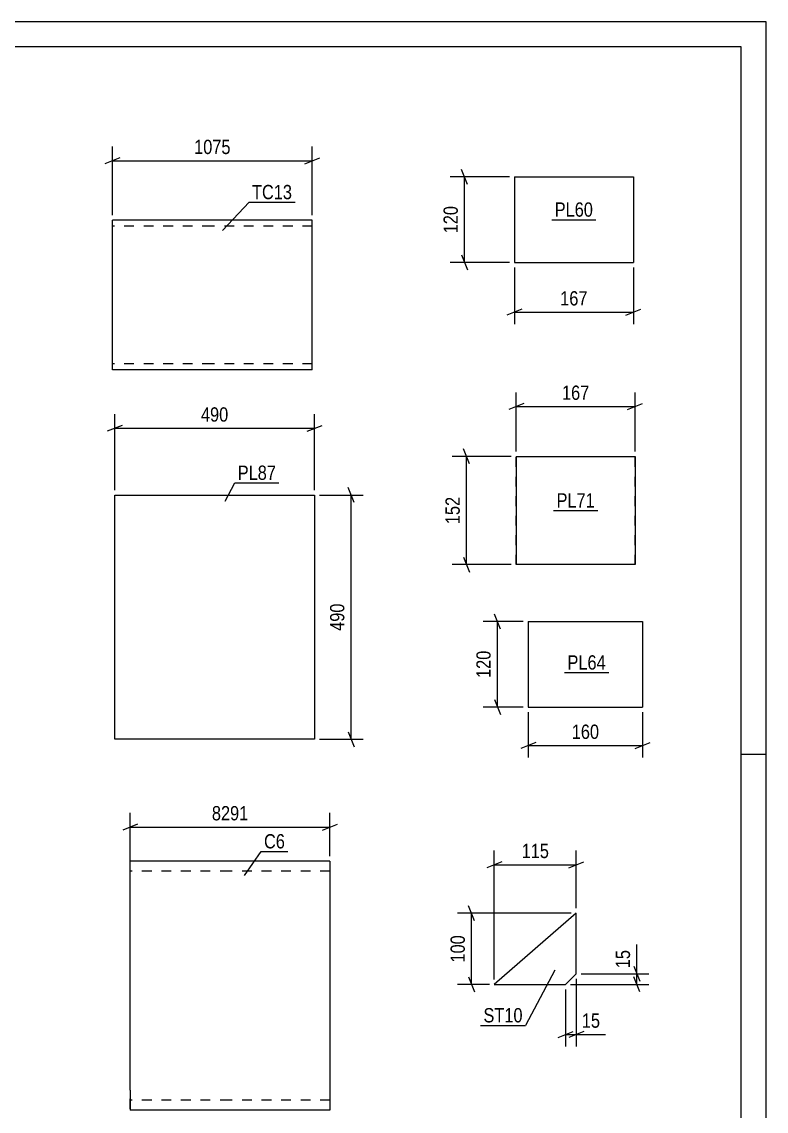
# Model space of a CAD drawing. Header units: millimetres. Extents: x 0 to 841, y 0 to 594.
# Drawn here: x 691.6 to 841, y 375.4 to 594 of the extents above; entities that cross this region are included whole.
import ezdxf

# ---------------------------------------------------------------- set-up
doc = ezdxf.new("R2010")
doc.units = ezdxf.units.MM
doc.linetypes.add('DXK_LINE_DOT2', pattern=[3.9198, 1.9599, -1.9599])
doc.styles.add('Arial Narrow', font='ARIALN.TTF', dxfattribs={"height": 0.2})

# ---------------------------------------------------------------- blocks, each defined once
blk = doc.blocks.new('Unknown-682121906-1161')
at = {"color": 5, "linetype": 'Continuous'}
for p, q in [((841, 594), (0, 594)), ((841, 0), (841, 594)), ((836, 589), (5, 589)), ((836, 5), (836, 589)), ((841, 447), (836, 447))]:
    blk.add_line(p, q, dxfattribs=at)
blk = doc.blocks.new('Part-682121906-4343 - 4326')
at = {"color": 2, "linetype": 'Continuous'}
for p, q in [((709.8, 551.78), (709.8, 554.18)), ((729.8, 554.18), (709.8, 554.18)), ((749.9, 554.18), (729.9, 554.18)), ((749.9, 551.78), (749.9, 554.18)), ((709.8, 526.58), (709.8, 551.78)), ((749.9, 524.18), (749.9, 551.78)), ((709.8, 524.18), (709.8, 526.58)), ((729.8, 524.18), (709.8, 524.18)), ((749.9, 524.18), (729.9, 524.18))]:
    blk.add_line(p, q, dxfattribs=at)
at = {"color": 7, "linetype": 'DXK_LINE_DOT2'}
for p, q in [((749.9, 551.78), (749.9, 554)), ((729.8, 552.98), (709.8, 552.98)), ((749.9, 552.98), (729.9, 552.98)), ((709.8, 525.38), (709.8, 525.48)), ((729.8, 525.38), (709.8, 525.38)), ((749.9, 525.38), (729.9, 525.38)), ((749.9, 525.38), (749.9, 525.47))]:
    blk.add_line(p, q, dxfattribs=at)
blk = doc.blocks.new('Part-682121906-2624 - 2608')
at = {"color": 2, "linetype": 'Continuous'}
for p, q in [((710.26, 450.02), (710.26, 499.02)), ((710.26, 499.02), (730.26, 499.02)), ((730.36, 499.02), (750.36, 499.02)), ((750.36, 499.02), (750.36, 450.02)), ((730.26, 450.02), (710.26, 450.02)), ((750.36, 450.02), (730.36, 450.02))]:
    blk.add_line(p, q, dxfattribs=at)
blk = doc.blocks.new('Part-682121906-2581 - 2567')
at = {"color": 2, "linetype": 'Continuous'}
for p, q in [((790.46, 562.86), (790.46, 545.72)), ((790.46, 562.86), (814.34, 562.86)), ((814.34, 562.86), (814.34, 545.72)), ((790.46, 545.72), (814.34, 545.72))]:
    blk.add_line(p, q, dxfattribs=at)
blk = doc.blocks.new('Part-682121906-2540 - 2526')
at = {"color": 2, "linetype": 'Continuous'}
for p, q in [((793.26, 473.64), (793.26, 456.49)), ((793.26, 473.64), (816.18, 473.64)), ((816.18, 473.64), (816.18, 456.49)), ((793.26, 456.49), (816.18, 456.49))]:
    blk.add_line(p, q, dxfattribs=at)
blk = doc.blocks.new('Part-682121906-2380 - 2366')
at = {"color": 2, "linetype": 'Continuous'}
for p, q in [((790.85, 506.79), (790.85, 485.07)), ((790.85, 506.79), (814.67, 506.79)), ((814.67, 506.79), (814.67, 485.07)), ((814.67, 485.07), (790.85, 485.07))]:
    blk.add_line(p, q, dxfattribs=at)
at = {"color": 7, "linetype": 'DXK_LINE_DOT2'}
for p, q in [((790.85, 485.07), (790.85, 506.79)), ((814.67, 485.07), (814.67, 506.79))]:
    blk.add_line(p, q, dxfattribs=at)
blk = doc.blocks.new('Part-682121906-2349 - 2331')
at = {"color": 2, "linetype": 'Continuous'}
for p, q in [((733.36, 425.58), (713.36, 425.58)), ((713.36, 379.58), (713.36, 425.58)), ((753.46, 425.58), (733.46, 425.58)), ((753.46, 425.58), (753.46, 375.58)), ((713.36, 379.58), (713.36, 375.58)), ((733.36, 375.58), (713.36, 375.58)), ((753.46, 375.58), (733.46, 375.58))]:
    blk.add_line(p, q, dxfattribs=at)
at = {"color": 7, "linetype": 'DXK_LINE_DOT2'}
for p, q in [((733.36, 423.58), (713.36, 423.58)), ((753.46, 423.58), (733.46, 423.58)), ((713.36, 375.88), (713.36, 379.58)), ((733.36, 377.58), (713.36, 377.58)), ((753.46, 377.58), (733.46, 377.58))]:
    blk.add_line(p, q, dxfattribs=at)
blk = doc.blocks.new('Part-682121906-1882 - 1866')
at = {"color": 2, "linetype": 'Continuous'}
for p, q in [((802.87, 415.1), (786.44, 400.82)), ((802.87, 402.96), (802.87, 415.1)), ((800.73, 400.82), (802.87, 402.96)), ((786.44, 400.82), (800.73, 400.82))]:
    blk.add_line(p, q, dxfattribs=at)
blk = doc.blocks.new('StraightDimension-682121906-4346 - 4326')
at = {"color": 7, "linetype": 'Continuous'}
for p, q in [((709.8, 555.18), (709.8, 568.96)), ((749.9, 555.18), (749.9, 568.96)), ((711.3, 566.71), (708.3, 565.51)), ((748.4, 565.51), (751.4, 566.71)), ((709.8, 566.11), (749.9, 566.11))]:
    blk.add_line(p, q, dxfattribs=at)
at = {"color": 0}
blk.add_wipeout([(734.11, 566.86), (734.11, 571.06), (725.6, 571.06), (725.6, 566.86)], dxfattribs=at)
at = {"color": 3, "style": 'Arial Narrow'}
blk.add_text('1075', height=2.863, dxfattribs=at).set_placement((726.2, 567.46))
blk = doc.blocks.new('StraightDimension-682121906-2627 - 2608')
at = {"color": 7, "linetype": 'Continuous'}
for p, q in [((751.36, 499.02), (760.09, 499.02)), ((758.29, 497.52), (757.09, 500.52)), ((757.69, 450.02), (757.69, 499.02)), ((757.09, 451.52), (758.29, 448.52)), ((751.36, 450.02), (760.09, 450.02))]:
    blk.add_line(p, q, dxfattribs=at)
at = {"color": 0}
blk.add_wipeout([(756.94, 477.86), (752.74, 477.86), (752.74, 471.18), (756.94, 471.18)], dxfattribs=at)
at = {"color": 3, "style": 'Arial Narrow'}
blk.add_text('490', height=2.863, rotation=90.0002, dxfattribs=at).set_placement((756.34, 471.78))
blk = doc.blocks.new('StraightDimension-682121906-2638 - 2608')
at = {"color": 7, "linetype": 'Continuous'}
for p, q in [((710.26, 500.02), (710.26, 515.27)), ((750.36, 500.02), (750.36, 515.27)), ((711.76, 513.02), (708.76, 511.82)), ((710.26, 512.42), (750.36, 512.42)), ((748.86, 511.82), (751.86, 513.02))]:
    blk.add_line(p, q, dxfattribs=at)
at = {"color": 0}
blk.add_wipeout([(733.65, 513.17), (733.65, 517.37), (726.97, 517.37), (726.97, 513.17)], dxfattribs=at)
at = {"color": 3, "style": 'Arial Narrow'}
blk.add_text('490', height=2.863, dxfattribs=at).set_placement((727.57, 513.77))
blk = doc.blocks.new('StraightDimension-682121906-2583 - 2567')
at = {"color": 7, "linetype": 'Continuous'}
for p, q in [((790.46, 544.72), (790.46, 533.32)), ((814.34, 544.72), (814.34, 533.32)), ((791.96, 536.32), (788.96, 535.12)), ((790.46, 535.72), (814.34, 535.72)), ((812.84, 535.12), (815.84, 536.32))]:
    blk.add_line(p, q, dxfattribs=at)
at = {"color": 0}
blk.add_wipeout([(805.74, 536.47), (805.74, 540.67), (799.06, 540.67), (799.06, 536.47)], dxfattribs=at)
at = {"color": 3, "style": 'Arial Narrow'}
blk.add_text('167', height=2.863, dxfattribs=at).set_placement((799.66, 537.07))
blk = doc.blocks.new('StraightDimension-682121906-2594 - 2567')
at = {"color": 7, "linetype": 'Continuous'}
for p, q in [((781.06, 561.36), (779.86, 564.36)), ((789.46, 562.86), (777.61, 562.86)), ((780.46, 545.72), (780.46, 562.86)), ((779.86, 547.22), (781.06, 544.22)), ((789.46, 545.72), (777.61, 545.72))]:
    blk.add_line(p, q, dxfattribs=at)
at = {"color": 0}
blk.add_wipeout([(779.71, 557.63), (775.51, 557.63), (775.51, 550.95), (779.71, 550.95)], dxfattribs=at)
at = {"color": 3, "style": 'Arial Narrow'}
blk.add_text('120', height=2.863, rotation=90.0002, dxfattribs=at).set_placement((779.11, 551.55))
blk = doc.blocks.new('StraightDimension-682121906-2542 - 2526')
at = {"color": 7, "linetype": 'Continuous'}
for p, q in [((793.26, 455.49), (793.26, 446.35)), ((816.18, 455.49), (816.18, 446.35)), ((794.76, 449.35), (791.76, 448.15)), ((793.26, 448.75), (816.18, 448.75)), ((814.68, 448.15), (817.68, 449.35))]:
    blk.add_line(p, q, dxfattribs=at)
at = {"color": 0}
blk.add_wipeout([(808.06, 449.5), (808.06, 453.7), (801.38, 453.7), (801.38, 449.5)], dxfattribs=at)
at = {"color": 3, "style": 'Arial Narrow'}
blk.add_text('160', height=2.863, dxfattribs=at).set_placement((801.98, 450.1))
blk = doc.blocks.new('StraightDimension-682121906-2553 - 2526')
at = {"color": 7, "linetype": 'Continuous'}
for p, q in [((787.65, 472.14), (786.45, 475.14)), ((792.26, 473.64), (784.2, 473.64)), ((787.05, 456.49), (787.05, 473.64)), ((786.45, 457.99), (787.65, 454.99)), ((792.26, 456.49), (784.2, 456.49))]:
    blk.add_line(p, q, dxfattribs=at)
at = {"color": 0}
blk.add_wipeout([(786.3, 468.41), (782.1, 468.41), (782.1, 461.72), (786.3, 461.72)], dxfattribs=at)
at = {"color": 3, "style": 'Arial Narrow'}
blk.add_text('120', height=2.863, rotation=90.0002, dxfattribs=at).set_placement((785.7, 462.32))
blk = doc.blocks.new('StraightDimension-682121906-2382 - 2366')
at = {"color": 7, "linetype": 'Continuous'}
for p, q in [((790.85, 507.79), (790.85, 519.64)), ((814.67, 507.79), (814.67, 519.64)), ((792.35, 517.39), (789.35, 516.19)), ((790.85, 516.79), (814.67, 516.79)), ((813.17, 516.19), (816.17, 517.39))]:
    blk.add_line(p, q, dxfattribs=at)
at = {"color": 0}
blk.add_wipeout([(806.1, 517.54), (806.1, 521.74), (799.42, 521.74), (799.42, 517.54)], dxfattribs=at)
at = {"color": 3, "style": 'Arial Narrow'}
blk.add_text('167', height=2.863, dxfattribs=at).set_placement((800.02, 518.14))
blk = doc.blocks.new('StraightDimension-682121906-2393 - 2366')
at = {"color": 7, "linetype": 'Continuous'}
for p, q in [((781.45, 505.29), (780.25, 508.29)), ((789.85, 506.79), (778, 506.79)), ((780.85, 485.07), (780.85, 506.79)), ((780.25, 486.57), (781.45, 483.57)), ((789.85, 485.07), (778, 485.07))]:
    blk.add_line(p, q, dxfattribs=at)
at = {"color": 0}
blk.add_wipeout([(780.1, 499.27), (775.9, 499.27), (775.9, 492.59), (780.1, 492.59)], dxfattribs=at)
at = {"color": 3, "style": 'Arial Narrow'}
blk.add_text('152', height=2.863, rotation=90.0002, dxfattribs=at).set_placement((779.5, 493.19))
blk = doc.blocks.new('StraightDimension-682121906-2352 - 2331')
at = {"color": 7, "linetype": 'Continuous'}
for p, q in [((713.36, 422.83), (713.36, 435.25)), ((753.46, 426.58), (753.46, 435.25)), ((714.86, 433), (711.86, 431.8)), ((751.96, 431.8), (754.96, 433)), ((713.36, 432.4), (753.46, 432.4))]:
    blk.add_line(p, q, dxfattribs=at)
at = {"color": 0}
blk.add_wipeout([(737.67, 433.15), (737.67, 437.35), (729.16, 437.35), (729.16, 433.15)], dxfattribs=at)
at = {"color": 3, "style": 'Arial Narrow'}
blk.add_text('8291', height=2.863, dxfattribs=at).set_placement((729.76, 433.75))
blk = doc.blocks.new('StraightDimension-682121906-20165 - 1866')
at = {"color": 7, "linetype": 'Continuous'}
for p, q in [((786.44, 401.82), (786.44, 427.68)), ((802.87, 416.1), (802.87, 427.68)), ((787.94, 425.43), (784.94, 424.23)), ((786.44, 424.83), (802.87, 424.83)), ((801.37, 424.23), (804.37, 425.43))]:
    blk.add_line(p, q, dxfattribs=at)
at = {"color": 0}
blk.add_wipeout([(798, 425.58), (798, 429.78), (791.32, 429.78), (791.32, 425.58)], dxfattribs=at)
at = {"color": 3, "style": 'Arial Narrow'}
blk.add_text('115', height=2.863, dxfattribs=at).set_placement((791.92, 426.18))
blk = doc.blocks.new('StraightDimension-682121906-20201 - 1866')
at = {"color": 7, "linetype": 'Continuous'}
for p, q in [((802.87, 401.96), (802.87, 388.39)), ((800.73, 399.82), (800.73, 388.39)), ((799.23, 390.19), (802.23, 391.39)), ((804.37, 391.39), (801.37, 390.19)), ((800.73, 390.79), (802.87, 390.79))]:
    blk.add_line(p, q, dxfattribs=at)
at = {"color": 0}
blk.add_wipeout([(808.25, 391.54), (808.25, 395.74), (803.4, 395.74), (803.4, 391.54)], dxfattribs=at)
at = {"color": 7, "linetype": 'Continuous'}
blk.add_line((802.87, 390.79), (808.78, 390.79), dxfattribs=at)
blk.add_line((802.87, 390.79), (808.78, 390.79), dxfattribs=at)
at = {"color": 3, "style": 'Arial Narrow'}
blk.add_text('15', height=2.863, dxfattribs=at).set_placement((804, 392.14))
blk = doc.blocks.new('StraightDimension-682121906-20180 - 1866')
at = {"color": 7, "linetype": 'Continuous'}
for p, q in [((782.47, 413.6), (781.27, 416.6)), ((801.87, 415.1), (779.02, 415.1)), ((781.87, 400.82), (781.87, 415.1)), ((781.27, 402.32), (782.47, 399.32)), ((785.44, 400.82), (779.02, 400.82))]:
    blk.add_line(p, q, dxfattribs=at)
at = {"color": 0}
blk.add_wipeout([(781.12, 411.3), (776.92, 411.3), (776.92, 404.62), (781.12, 404.62)], dxfattribs=at)
at = {"color": 3, "style": 'Arial Narrow'}
blk.add_text('100', height=2.863, rotation=90.0002, dxfattribs=at).set_placement((780.52, 405.22))
blk = doc.blocks.new('StraightDimension-682121906-20190 - 1866')
at = {"color": 7, "linetype": 'Continuous'}
for p, q in [((814.42, 404.46), (815.62, 401.46)), ((803.87, 402.96), (817.42, 402.96)), ((815.62, 399.32), (814.42, 402.32)), ((815.02, 400.82), (815.02, 402.96)), ((801.73, 400.82), (817.42, 400.82))]:
    blk.add_line(p, q, dxfattribs=at)
at = {"color": 0}
blk.add_wipeout([(814.27, 408.34), (810.07, 408.34), (810.07, 403.48), (814.27, 403.48)], dxfattribs=at)
at = {"color": 7, "linetype": 'Continuous'}
blk.add_line((815.02, 402.96), (815.02, 408.87), dxfattribs=at)
blk.add_line((815.02, 402.96), (815.02, 408.87), dxfattribs=at)
at = {"color": 3, "style": 'Arial Narrow'}
blk.add_text('15', height=2.863, rotation=90.0002, dxfattribs=at).set_placement((813.67, 404.08))
blk = doc.blocks.new('Mark-682121906-4339 - 4326')
at = {"color": 0}
blk.add_wipeout([(745.85, 558.4), (745.85, 561.4), (737.81, 561.4), (737.81, 558.4)], dxfattribs=at)
blk.add_wipeout([(745.85, 558.4), (745.85, 561.4), (737.81, 561.4), (737.81, 558.4)], dxfattribs=at)
at = {"color": 30, "linetype": 'Continuous'}
for p, q in [((731.92, 552.13), (737.21, 557.8)), ((737.21, 557.8), (746.45, 557.8))]:
    blk.add_line(p, q, dxfattribs=at)
at = {"color": 3, "style": 'Arial Narrow'}
blk.add_text('TC13', height=2.863, dxfattribs=at).set_placement((737.81, 558.4))
blk = doc.blocks.new('Mark-682121906-2620 - 2608')
at = {"color": 0}
blk.add_wipeout([(742.62, 502.08), (742.62, 505.08), (734.95, 505.08), (734.95, 502.08)], dxfattribs=at)
blk.add_wipeout([(742.62, 502.08), (742.62, 505.08), (734.95, 505.08), (734.95, 502.08)], dxfattribs=at)
at = {"color": 30, "linetype": 'Continuous'}
for p, q in [((732.42, 497.77), (734.35, 501.48)), ((734.35, 501.48), (743.22, 501.48))]:
    blk.add_line(p, q, dxfattribs=at)
at = {"color": 3, "style": 'Arial Narrow'}
blk.add_text('PL87', height=2.863, dxfattribs=at).set_placement((734.95, 502.08))
blk = doc.blocks.new('Mark-682121906-2579 - 2567')
at = {"color": 0}
blk.add_wipeout([(806.24, 554.89), (806.24, 557.89), (798.56, 557.89), (798.56, 554.89)], dxfattribs=at)
blk.add_wipeout([(806.24, 554.89), (806.24, 557.89), (798.56, 557.89), (798.56, 554.89)], dxfattribs=at)
at = {"color": 30, "linetype": 'Continuous'}
blk.add_line((797.96, 554.29), (806.84, 554.29), dxfattribs=at)
at = {"color": 3, "style": 'Arial Narrow'}
blk.add_text('PL60', height=2.863, dxfattribs=at).set_placement((798.56, 554.89))
blk = doc.blocks.new('Mark-682121906-2538 - 2526')
at = {"color": 0}
blk.add_wipeout([(808.79, 464.01), (808.79, 467.01), (801.12, 467.01), (801.12, 464.01)], dxfattribs=at)
blk.add_wipeout([(808.79, 464.01), (808.79, 467.01), (801.12, 467.01), (801.12, 464.01)], dxfattribs=at)
at = {"color": 30, "linetype": 'Continuous'}
blk.add_line((800.52, 463.41), (809.39, 463.41), dxfattribs=at)
at = {"color": 3, "style": 'Arial Narrow'}
blk.add_text('PL64', height=2.863, dxfattribs=at).set_placement((801.12, 464.01))
blk = doc.blocks.new('Mark-682121906-2378 - 2366')
at = {"color": 0}
blk.add_wipeout([(806.6, 496.53), (806.6, 499.53), (798.92, 499.53), (798.92, 496.53)], dxfattribs=at)
blk.add_wipeout([(806.6, 496.53), (806.6, 499.53), (798.92, 499.53), (798.92, 496.53)], dxfattribs=at)
at = {"color": 30, "linetype": 'Continuous'}
blk.add_line((798.32, 495.93), (807.2, 495.93), dxfattribs=at)
at = {"color": 3, "style": 'Arial Narrow'}
blk.add_text('PL71', height=2.863, dxfattribs=at).set_placement((798.92, 496.53))
blk = doc.blocks.new('Mark-682121906-2345 - 2331')
at = {"color": 0}
blk.add_wipeout([(744.42, 428.12), (744.42, 431.12), (740.22, 431.12), (740.22, 428.12)], dxfattribs=at)
blk.add_wipeout([(744.42, 428.12), (744.42, 431.12), (740.22, 431.12), (740.22, 428.12)], dxfattribs=at)
at = {"color": 30, "linetype": 'Continuous'}
for p, q in [((736.31, 422.68), (739.62, 427.52)), ((739.62, 427.52), (745.02, 427.52))]:
    blk.add_line(p, q, dxfattribs=at)
at = {"color": 3, "style": 'Arial Narrow'}
blk.add_text('C6', height=2.863, dxfattribs=at).set_placement((740.22, 428.12))
blk = doc.blocks.new('Mark-682121906-1878 - 1866')
at = {"color": 0}
blk.add_wipeout([(792.12, 393.21), (792.12, 396.21), (784.26, 396.21), (784.26, 393.21)], dxfattribs=at)
blk.add_wipeout([(792.12, 393.21), (792.12, 396.21), (784.26, 396.21), (784.26, 393.21)], dxfattribs=at)
at = {"color": 30, "linetype": 'Continuous'}
for p in [(798.6, 403.72), (783.66, 392.61)]:
    blk.add_line(p, (792.72, 392.61), dxfattribs=at)
at = {"color": 3, "style": 'Arial Narrow'}
blk.add_text('ST10', height=2.863, dxfattribs=at).set_placement((784.26, 393.21))

msp = doc.modelspace()

# ---------------------------------------------------------------- block references
for name in ['Unknown-682121906-1161', 'Part-682121906-2581 - 2567', 'Part-682121906-4343 - 4326', 'Part-682121906-2380 - 2366', 'Part-682121906-2624 - 2608', 'Part-682121906-2540 - 2526', 'Part-682121906-2349 - 2331', 'Part-682121906-1882 - 1866']:
    msp.add_blockref(name, (0, 0))

# ---------------------------------------------------------------- next in the draw order: block references
for name in ['StraightDimension-682121906-4346 - 4326', 'Mark-682121906-2579 - 2567', 'StraightDimension-682121906-2583 - 2567', 'StraightDimension-682121906-2382 - 2366', 'StraightDimension-682121906-2627 - 2608', 'Mark-682121906-2378 - 2366', 'Mark-682121906-2538 - 2526', 'StraightDimension-682121906-2542 - 2526', 'StraightDimension-682121906-2352 - 2331', 'StraightDimension-682121906-20165 - 1866']:
    msp.add_blockref(name, (0, 0))

# ---------------------------------------------------------------- next in the draw order: block references
for name in ['StraightDimension-682121906-2594 - 2567', 'Mark-682121906-4339 - 4326', 'StraightDimension-682121906-2638 - 2608', 'StraightDimension-682121906-2393 - 2366', 'StraightDimension-682121906-2553 - 2526', 'Mark-682121906-2345 - 2331', 'StraightDimension-682121906-20201 - 1866']:
    msp.add_blockref(name, (0, 0))

# ---------------------------------------------------------------- next in the draw order: block references
for name in ['Mark-682121906-2620 - 2608', 'StraightDimension-682121906-20180 - 1866']:
    msp.add_blockref(name, (0, 0))

# ---------------------------------------------------------------- next in the draw order: block references
for name in ['StraightDimension-682121906-20190 - 1866', 'Mark-682121906-1878 - 1866']:
    msp.add_blockref(name, (0, 0))

doc.saveas('drawing.dxf')
